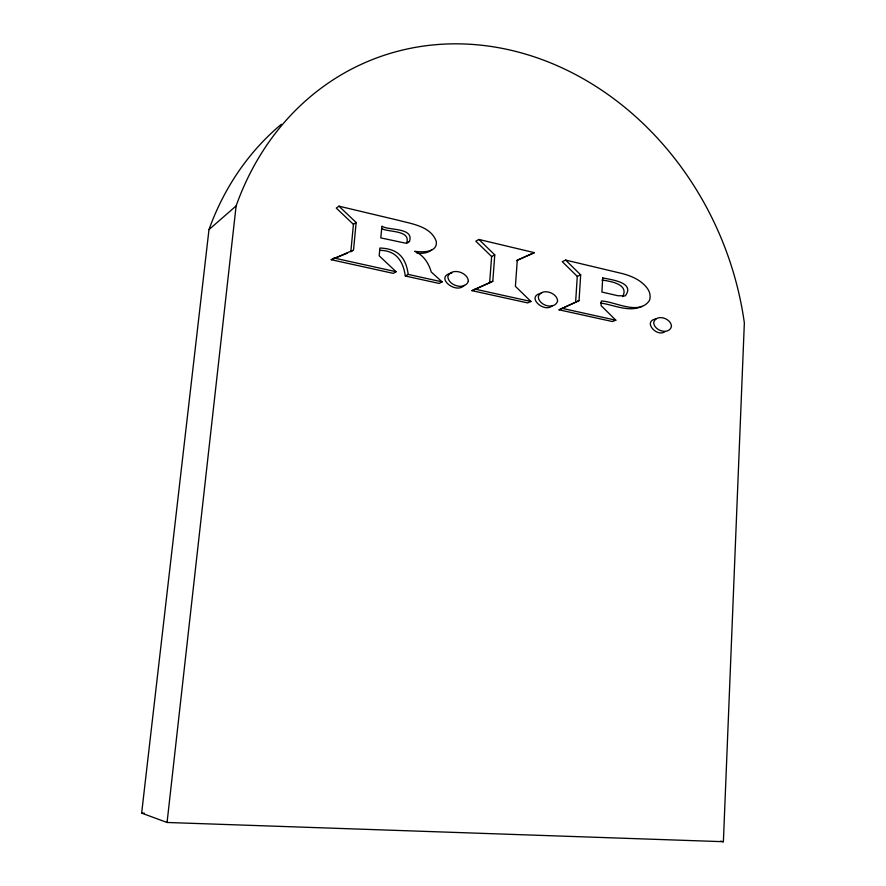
<?xml version="1.0" encoding="UTF-8"?>
<svg xmlns="http://www.w3.org/2000/svg" width="886" height="886" viewBox="0 0 886 886"><rect width="100%" height="100%" fill="white"/><g stroke="black" fill="none" stroke-linecap="round" stroke-linejoin="round"><path stroke-width="1.33" d="M723.386 841.7L744.351 322.947A299.512 257.87 67.8 0 0 510.414 50.125A299.512 257.87 67.8 0 0 236.119 205.929L208.985 229.596L141.649 813.115L167.066 822.474L723.386 841.7L720.661 841.202M575.634 302.048L577.273 276.388L562.267 261.658L565.622 260.085L621.562 273.397C631.851 275.978 642.66 280.663 648.43 290.054A11.241 9.126 69.6 0 1 649.504 300.398C639.083 316.069 614.873 301.34 601.35 301.019L601.073 305.581L615.825 320.2L612.315 321.518L559.088 309.823L579.045 300.631L580.673 274.881L565.622 260.085M534.358 252.654L517.291 260.163L515.397 286.333L530.947 301.484L527.668 302.912L471.939 290.663L489.637 282.789L491.63 256.53L475.815 241.169L478.916 239.464L534.358 252.654L516.494 260.694M489.637 282.789L492.793 281.261L494.776 254.891L478.916 239.464M353.436 224.368L336.281 208.088L338.928 206.161L356.15 222.508L353.436 224.368L350.823 251.79L352.628 250.627M356.15 222.508L353.536 250.051L331.22 259.72L393.229 273.353L396.086 271.725L379.186 255.81L379.895 248.025C397.615 248.711 405.755 256.807 408.213 274.405L442.114 281.881L439.113 283.442L405.312 276.011C403.219 260.938 395.865 250.262 379.729 250.361M167.066 822.474L236.119 205.929M409.52 241.28C414.183 227.093 387.913 230.714 381.888 226.129L380.814 237.902L405.279 243.118L407.87 242.653L409.52 241.28L406.619 243.019C411.259 229.817 387.791 232.431 381.755 228.577M622.67 296.633C629.414 284.018 609.9 281.15 601.959 280.065M431.792 249.686C427.938 253.407 422.068 253.518 417.04 253.219M552.565 305.46C544.591 313.888 524.933 296.256 541.523 293.2M464.286 285.17C456.212 295.116 433.509 276.454 451.805 273.076M405.312 276.011L408.213 274.405M491.63 256.53L494.776 254.891M471.939 290.663L492.793 281.261M559.088 309.823L579.045 300.631M642.151 306.312C628.838 312.658 613.932 304.85 600.564 303.023M577.273 276.388L580.673 274.881M331.22 259.72L347.146 253.274M664.899 331.729C656.548 337.466 642.372 321.197 656.017 318.882M141.649 813.115L144.418 813.215M333.867 258.003L396.086 271.725M475.051 289.146L530.947 301.484M562.455 308.428L615.825 320.2M338.928 206.161L398.733 220.381C412.045 223.948 431.028 226.351 436.289 241.457C437.795 252.864 421.946 252.322 414.681 251.314C423.408 254.969 428.769 263.153 431.227 271.991L442.114 281.881M208.985 229.596A284.871 249.032 67.5 0 1 281.383 124.273M602.735 277.949L601.893 292.059L617.863 295.725L625.261 295.913C635.727 282.191 610.089 279.533 602.735 277.949M671.477 326.436C669.03 335.417 653.835 330.766 653.691 322.471C656.161 313.522 671.245 318.207 671.477 326.436M557.593 301.063C554.714 310.333 538.577 305.537 538.3 296.755C541.213 287.529 557.216 292.358 557.593 301.063M468.362 281.172C465.106 290.674 448.238 285.768 447.829 276.598C451.107 267.151 467.841 272.08 468.362 281.172"/></g></svg>
